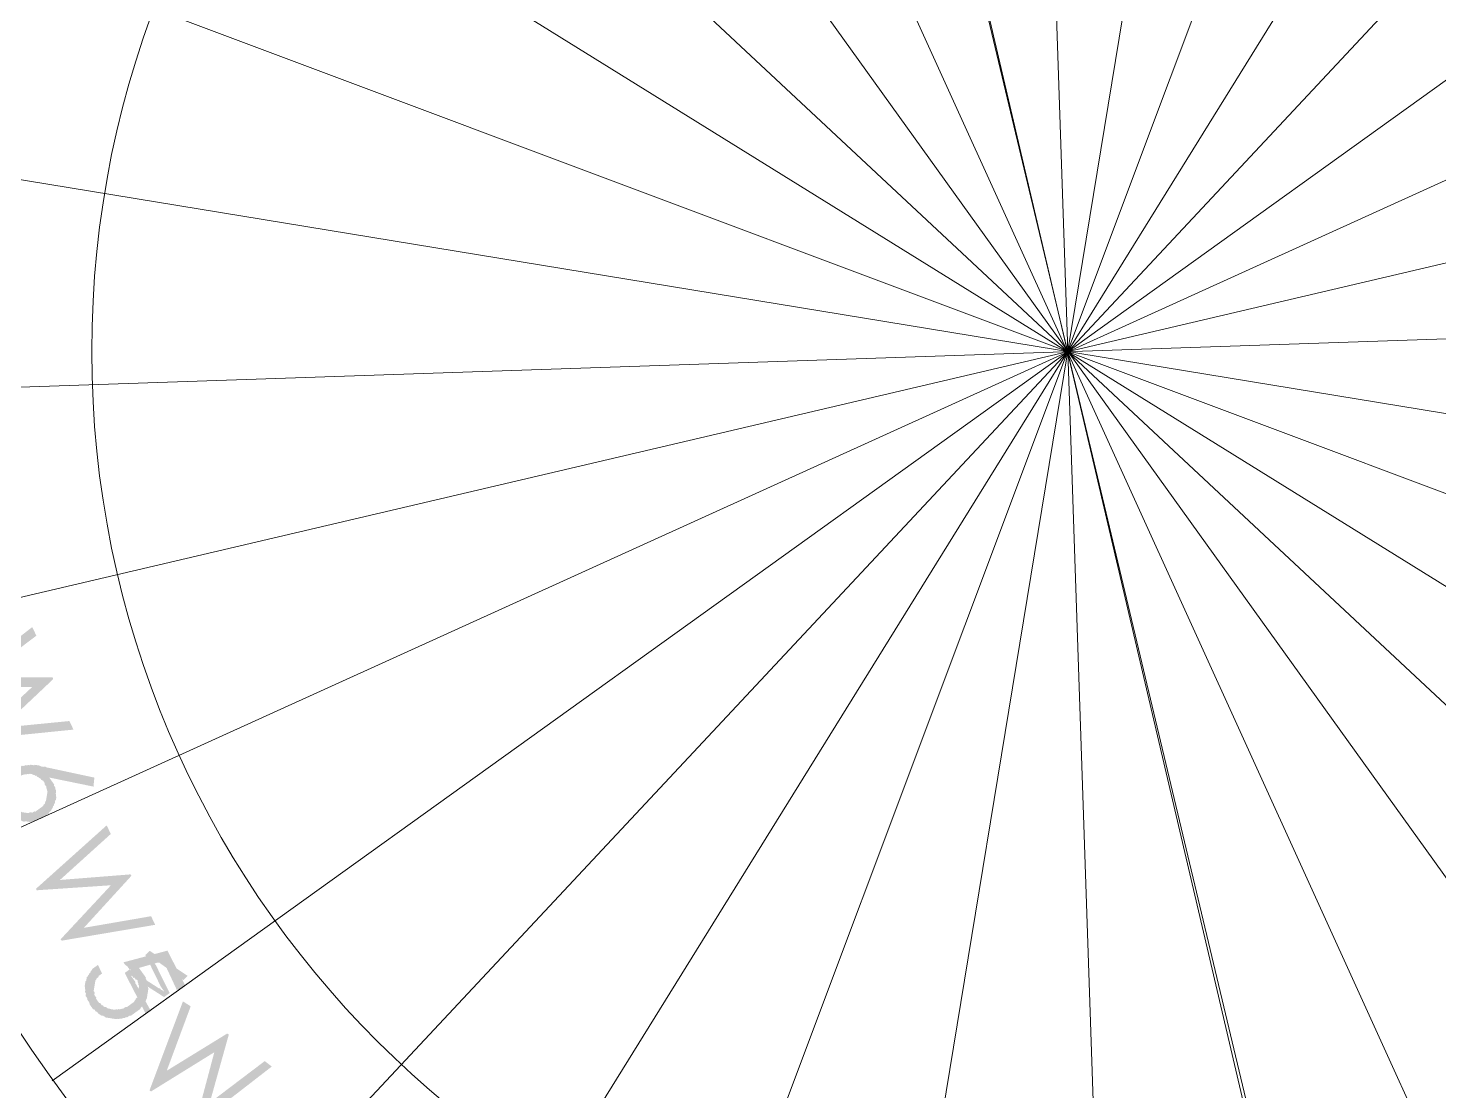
# Model space of a CAD drawing. Header units: millimetres. Extents: x -6808 to 215771, y -89660 to -16303.
# Drawn here: x 91134.5 to 91598.6, y -46443 to -46093.3 of the extents above; entities that cross this region are included whole.
import ezdxf

# ---------------------------------------------------------------- set-up
doc = ezdxf.new("R2010")
doc.units = ezdxf.units.MM
doc.layers.add('Ar-Wall Hatch', color=253, linetype='Continuous', lineweight=9)
doc.layers.add('PDF13_0', color=7, linetype='Continuous')
doc.layers.add('PDF13_A+I ELE 3', color=7, linetype='Continuous', true_color=0xbababa)
doc.layers.add('PDF13_A+I WALL', color=7, linetype='Continuous', true_color=0xbababa)

# ---------------------------------------------------------------- blocks, each defined once
blk = doc.blocks.new('A$C5343052b')
at = {"layer": 'PDF13_0', "true_color": 0xc7c8ca}
blk.add_hatch(color=9, dxfattribs=at).paths.add_polyline_path([(600.87, 268.76), (619.11, 271.87), (618.98, 269.43), (607.04, 267.9), (606.64, 267.63), (606.64, 267.63), (606.3, 267.69), (605.96, 267.76), (605.89, 267.42), (605.55, 267.49), (605.21, 267.55), (605.21, 267.55), (604.87, 267.62), (604.47, 267.35), (604.13, 267.41), (604.13, 267.41), (603.79, 267.48), (603.38, 267.21), (603.38, 267.21), (603.72, 267.14), (604.06, 267.07), (604.4, 267.01), (604.74, 266.94), (605.08, 266.87), (605.42, 266.81), (605.69, 266.4), (605.69, 266.4), (606.03, 266.33), (606.03, 266.33), (606.37, 266.27), (606.37, 266.27), (606.37, 266.27), (606.71, 266.2), (618.53, 261.76), (618, 259.04), (608.84, 257.32), (608.44, 257.04), (608.44, 257.04), (608.1, 257.11), (607.69, 256.84), (607.69, 256.84), (607.35, 256.91), (607.01, 256.97), (606.61, 256.7), (606.61, 256.7), (606.27, 256.77), (605.93, 256.83), (605.86, 256.49), (605.52, 256.56), (605.18, 256.63), (605.18, 256.63), (604.78, 256.35), (604.44, 256.42), (604.44, 256.42), (604.1, 256.49), (603.76, 256.55), (603.69, 256.21), (603.35, 256.28), (603.01, 256.35), (603.01, 256.35), (602.67, 256.41), (602.26, 256.14), (602.6, 256.07), (602.94, 256.01), (602.94, 256.01), (603.28, 255.94), (603.62, 255.87), (603.62, 255.87), (603.96, 255.81), (604.3, 255.74), (604.3, 255.74), (604.64, 255.67), (604.98, 255.61), (605.32, 255.54), (605.59, 255.13), (605.59, 255.13), (605.93, 255.07), (606.27, 255), (617.55, 251.37), (617.42, 248.93), (599.62, 255.25), (600.09, 257.63), (613.99, 260.18), (614.4, 260.46), (614.74, 260.39), (615.08, 260.32), (615.48, 260.6), (615.48, 260.6), (615.82, 260.53), (615.82, 260.53), (616.16, 260.46), (616.23, 260.8), (615.89, 260.87), (615.55, 260.94), (615.21, 261), (615.21, 261), (614.87, 261.07), (614.53, 261.14), (614.53, 261.14), (614.19, 261.2), (614.19, 261.2), (600.74, 266.32)])
at = {"layer": 'PDF13_A+I WALL', "true_color": 0xc7c8ca}
for points in [[(476.12, 332.08), (479.72, 330.66), (474.99, 303.03), (496.17, 322.85), (496.78, 322.37), (495.04, 293.8), (513.23, 314.55), (516.83, 313.14), (491.34, 283.94), (490.73, 284.42), (492.74, 314.35), (470.68, 293.65), (470.07, 294.12)], [(553.27, 293.99), (556.88, 292.57), (554.59, 264.81), (573.93, 286.05), (574.61, 285.91), (574.98, 257.27), (591.67, 279.39), (595.27, 277.97), (571.96, 247.29), (571.28, 247.42), (571.18, 277.42), (550.62, 255.36), (549.94, 255.5)], [(621.23, 268.28), (619.81, 264.68), (607.72, 269.53), (602.45, 260.69), (602.79, 260.62), (603.47, 260.49), (603.81, 260.42), (604.49, 260.29), (604.83, 260.22), (605.51, 260.09), (605.85, 260.02), (606.19, 259.96), (606.53, 259.89), (607.21, 259.75), (607.48, 259.35), (608.16, 259.22), (608.43, 258.81), (609.11, 258.68), (609.38, 258.27), (609.72, 258.2), (610, 257.8), (610.61, 257.32), (610.95, 257.26), (611.22, 256.85), (611.49, 256.44), (611.77, 256.04), (612.04, 255.63), (612.31, 255.22), (612.59, 254.82), (612.86, 254.41), (613.13, 254.01), (613.4, 253.6), (613.34, 253.26), (613.61, 252.85), (613.82, 252.11), (613.75, 251.77), (614.02, 251.36), (613.96, 251.02), (614.16, 250.28), (614.09, 249.94), (614.03, 249.6), (614.23, 248.85), (614.17, 248.51), (614.03, 247.83), (613.97, 247.49), (613.83, 246.81), (613.77, 246.47), (613.63, 245.8), (613.57, 245.46), (613.43, 244.78), (613.37, 244.44), (613.37, 244.44), (612.89, 243.83), (612.83, 243.49), (612.69, 242.81), (612.29, 242.53), (612.15, 241.85), (611.75, 241.58), (611.68, 241.24), (611.21, 240.63), (610.8, 240.36), (610.73, 240.02), (610.33, 239.74), (609.86, 239.13), (609.45, 238.86), (609.04, 238.59), (608.64, 238.31), (608.23, 238.04), (607.82, 237.77), (607.42, 237.5), (607.01, 237.22), (606.6, 236.95), (606.2, 236.68), (605.86, 236.74), (605.11, 236.54), (604.71, 236.26), (604.3, 235.99), (603.96, 236.06), (603.21, 235.85), (603.21, 235.85), (602.88, 235.92), (602.2, 236.05), (601.79, 235.78), (601.45, 235.85), (600.77, 235.98), (600.37, 235.71), (599.69, 235.84), (599.35, 235.91), (599.01, 235.97), (598.33, 236.11), (597.99, 236.17), (597.38, 236.65), (596.7, 236.78), (596.36, 236.85), (596.02, 236.92), (595.41, 237.39), (595.07, 237.45), (594.39, 237.59), (594.11, 237.99), (593.84, 238.4), (593.16, 238.53), (592.89, 238.94), (592.62, 239.35), (592.28, 239.41), (592, 239.82), (591.39, 240.29), (591.12, 240.7), (590.85, 241.11), (590.57, 241.51), (590.3, 241.92), (590.37, 242.26), (590.09, 242.66), (589.82, 243.07), (589.55, 243.48), (589.62, 243.82), (589.41, 244.56), (589.48, 244.9), (589.2, 245.31), (589.34, 245.99), (589.06, 246.39), (589.13, 246.73), (588.92, 247.48), (588.99, 247.82), (589.12, 248.5), (589.19, 248.84), (589.33, 249.52), (589.39, 249.86), (589.46, 250.2), (593.06, 248.78), (592.93, 248.1), (592.86, 247.76), (592.73, 247.08), (593, 246.68), (592.87, 246), (592.8, 245.66), (593.07, 245.25), (593.01, 244.91), (593.28, 244.51), (593.55, 244.1), (593.82, 243.69), (594.1, 243.29), (594.37, 242.88), (594.64, 242.48), (594.91, 242.07), (595.19, 241.66), (595.46, 241.26), (596.14, 241.12), (596.41, 240.72), (596.69, 240.31), (597.36, 240.18), (597.7, 240.11), (598.04, 240.04), (598.32, 239.64), (599, 239.5), (599.33, 239.44), (599.67, 239.37), (600.35, 239.24), (600.76, 239.51), (601.44, 239.38), (601.78, 239.31), (602.18, 239.58), (602.86, 239.45), (603.27, 239.72), (603.68, 239.99), (604.02, 239.93), (604.76, 240.13), (604.83, 240.47), (605.17, 240.41), (605.57, 240.68), (605.98, 240.95), (606.39, 241.22), (606.79, 241.5), (607.27, 242.11), (607.67, 242.38), (607.74, 242.72), (608.15, 243), (608.62, 243.61), (608.69, 243.95), (609.09, 244.22), (609.23, 244.9), (609.29, 245.24), (609.76, 245.85), (609.76, 245.85), (609.9, 246.53), (609.97, 246.87), (610.1, 247.55), (610.17, 247.89), (610.23, 248.23), (610.37, 248.91), (610.43, 249.25), (610.23, 249.99), (610.29, 250.33), (610.02, 250.74), (610.15, 251.42), (609.88, 251.82), (609.61, 252.23), (609.67, 252.57), (609.4, 252.98), (609.13, 253.38), (608.86, 253.79), (608.58, 254.19), (608.24, 254.26), (607.97, 254.67), (607.7, 255.07), (607.43, 255.48), (606.75, 255.61), (606.47, 256.02), (606.13, 256.09), (605.52, 256.56), (605.18, 256.63), (604.5, 256.76), (604.16, 256.83), (603.89, 257.23), (603.21, 257.37), (602.87, 257.43), (602.53, 257.5), (602.19, 257.57), (601.51, 257.7), (601.17, 257.77), (600.5, 257.9), (600.09, 257.63), (599.41, 257.76), (599.07, 257.83), (598.39, 257.96), (597.65, 257.76), (597.31, 257.82), (596.63, 257.96), (596.29, 258.02), (606.08, 273.73)], [(624.77, 263), (628.44, 263.69), (639.25, 237.94), (646.82, 265.72), (647.57, 265.93), (660.89, 240.39), (665.61, 268.02), (669.21, 268.37), (663.09, 230.08), (662.41, 230.21), (648.21, 256.63), (640.37, 227.49), (639.62, 227.29)]]:
    blk.add_hatch(color=9, dxfattribs=at).paths.add_polyline_path(points)
h = blk.add_hatch(color=9, dxfattribs=at)
h.paths.add_polyline_path([(536.34, 304.72), (538.59, 301.81), (522.94, 292.19), (523.28, 292.12), (523.96, 291.99), (524.3, 291.92), (524.98, 291.79), (525.32, 291.72), (526, 291.59), (526.34, 291.52), (526.61, 291.12), (526.95, 291.05), (527.63, 290.92), (527.9, 290.51), (528.24, 290.44), (528.86, 289.97), (529.13, 289.56), (529.4, 289.16), (529.74, 289.09), (530.01, 288.68), (530.63, 288.21), (530.9, 287.8), (531.17, 287.4), (531.1, 287.06), (531.38, 286.65), (531.65, 286.25), (531.86, 285.5), (532.13, 285.09), (532.06, 284.75), (532.33, 284.35), (532.54, 283.6), (532.47, 283.26), (532.75, 282.86), (532.61, 282.18), (532.55, 281.84), (532.82, 281.43), (532.69, 280.75), (532.62, 280.41), (532.49, 279.73), (532.42, 279.39), (532.29, 278.72), (532.22, 278.38), (532.15, 278.04), (531.68, 277.42), (531.61, 277.08), (531.55, 276.74), (531.14, 276.47), (531.01, 275.79), (530.6, 275.52), (530.47, 274.84), (530.06, 274.57), (529.99, 274.23), (529.52, 273.62), (529.11, 273.34), (528.71, 273.07), (528.3, 272.8), (527.89, 272.53), (527.83, 272.19), (527.42, 271.91), (526.68, 271.71), (526.27, 271.43), (525.86, 271.16), (525.46, 270.89), (525.12, 270.96), (524.71, 270.68), (523.97, 270.48), (523.63, 270.54), (522.88, 270.34), (522.54, 270.4), (522.13, 270.13), (521.45, 270.26), (521.12, 270.33), (520.37, 270.13), (520.03, 270.19), (519.69, 270.26), (519.01, 270.39), (518.67, 270.46), (517.99, 270.59), (517.65, 270.66), (516.97, 270.79), (516.7, 271.2), (516.02, 271.33), (516.02, 271.33), (515.68, 271.4), (515.07, 271.87), (514.73, 271.94), (514.46, 272.35), (513.85, 272.82), (513.51, 272.88), (513.23, 273.29), (512.96, 273.7), (512.35, 274.17), (512.08, 274.58), (511.8, 274.98), (511.46, 275.05), (511.19, 275.46), (510.92, 275.86), (510.64, 276.27), (510.44, 277.01), (510.51, 277.35), (510.23, 277.76), (509.96, 278.17), (510.09, 278.85), (509.82, 279.25), (509.55, 279.66), (509.68, 280.34), (509.75, 280.68), (509.47, 281.08), (509.61, 281.76), (509.68, 282.1), (509.81, 282.78), (509.88, 283.12), (509.94, 283.46), (510.08, 284.14), (510.14, 284.48), (510.28, 285.16), (510.34, 285.5), (510.48, 286.18), (510.88, 286.45), (510.95, 286.79), (511.02, 287.13), (511.49, 287.74), (511.56, 288.08), (511.96, 288.35), (512.43, 288.97), (512.5, 289.31), (512.91, 289.58), (513.38, 290.19), (513.79, 290.46), (513.85, 290.8), (514.26, 291.08), (514.67, 291.35), (515.07, 291.62), (515.14, 291.96), (515.55, 292.23), (515.95, 292.51), (516.36, 292.78), (516.76, 293.05), (517.51, 293.26), (517.92, 293.53), (518.32, 293.8), (518.8, 294.42), (519.14, 294.35)], flags=0)
h.paths.add_polyline_path([(524.38, 288.73), (524.04, 288.8), (523.36, 288.93), (523.09, 289.34), (522.41, 289.47), (522.07, 289.54), (521.32, 289.33), (520.98, 289.4), (520.65, 289.47), (519.9, 289.26), (519.56, 289.33), (519.15, 289.06), (518.47, 289.19), (518.41, 288.85), (518.07, 288.92), (517.66, 288.64), (516.92, 288.44), (516.51, 288.16), (516.1, 287.89), (516.04, 287.55), (515.63, 287.28), (515.16, 286.67), (514.75, 286.39), (514.68, 286.05), (514.21, 285.44), (514.14, 285.1), (514.08, 284.76), (513.67, 284.49), (513.6, 284.15), (513.47, 283.47), (513.4, 283.13), (513.27, 282.45), (513.2, 282.11), (513.07, 281.43), (513.34, 281.03), (513.28, 280.69), (513.48, 279.94), (513.42, 279.6), (513.69, 279.2), (513.62, 278.86), (513.89, 278.45), (514.17, 278.04), (514.44, 277.64), (514.71, 277.23), (514.99, 276.83), (515.26, 276.42), (515.53, 276.01), (515.8, 275.61), (516.48, 275.47), (516.76, 275.07), (517.1, 275), (517.71, 274.53), (517.71, 274.53), (518.39, 274.39), (518.73, 274.33), (519.34, 273.85), (519.68, 273.79), (520.02, 273.72), (520.76, 273.93), (521.1, 273.86), (521.78, 273.73), (522.19, 274), (522.53, 273.93), (523.27, 274.14), (523.61, 274.07), (523.68, 274.41), (524.36, 274.28), (524.77, 274.55), (525.17, 274.82), (525.58, 275.1), (525.99, 275.37), (526.39, 275.64), (526.86, 276.25), (526.93, 276.59), (527.34, 276.87), (527.74, 277.14), (527.88, 277.82), (527.94, 278.16), (528.28, 278.09), (528.42, 278.77), (528.48, 279.11), (528.62, 279.79), (528.68, 280.13), (528.82, 280.81), (528.88, 281.15), (528.95, 281.49), (529.08, 282.17), (528.81, 282.57), (528.95, 283.25), (528.67, 283.66), (528.4, 284.06), (528.47, 284.4), (528.19, 284.81), (527.92, 285.22), (527.65, 285.62), (527.38, 286.03), (527.1, 286.44), (526.83, 286.84), (526.56, 287.25), (526.28, 287.65), (525.94, 287.72), (525.33, 288.19), (524.99, 288.26), (524.72, 288.67), (524.38, 288.73)], flags=0)
at = {"layer": 'PDF13_0', "color": 9, "lineweight": 5, "true_color": 0xc7c8ca}
blk.add_lwpolyline([(1176.41, 390.82), (236.24, 1011.89)], dxfattribs=at)
at = {"layer": 'PDF13_A+I ELE 3', "color": 9, "lineweight": 18, "true_color": 0xc7c8ca}
for points in [[(707.42, -12.49), (705.23, 1415.2)], [(980.61, 42.43), (432.04, 1360.28)], [(434.15, 41.58), (978.5, 1361.13)], [(1211.79, 197.66), (200.92, 1205.4)], [(1210.23, 1206.96), (202.42, 195.76)], [(806.34, 203.65), (606.31, 1199.06)], [(804.61, 1199.58), (608.03, 203.13)], [(989.12, 279.52), (423.53, 1123.2)], [(987.63, 1124.11), (425.02, 278.61)], [(283.78, 982.8), (1128.87, 419.92)], [(284.69, 418.7), (1127.96, 984.02)], [(1365.38, 975.44), (47.26, 427.28)], [(1366.3, 429.32), (46.34, 973.39)], [(1204.41, 603.27), (208.3, 799.78)], [(1204.17, 801.17), (208.48, 601.55)], [(1420.03, 702.66), (-7.39, 700.06)]]:
    blk.add_lwpolyline(points, dxfattribs=at)
for radius in [603.02, 507.85, 396.77]:
    blk.add_circle((706.6, 701.71), radius, dxfattribs=at)

msp = doc.modelspace()

# ---------------------------------------------------------------- block references
at = {"layer": 'Ar-Wall Hatch', "lineweight": -3, "ltscale": 0.5, "xscale": 0.81, "yscale": 0.81, "zscale": 0.81, "rotation": 316.8456496709885}
msp.add_blockref('A$C5343052b', (90670.526, -46222.819), dxfattribs=at)

doc.saveas('drawing.dxf')
